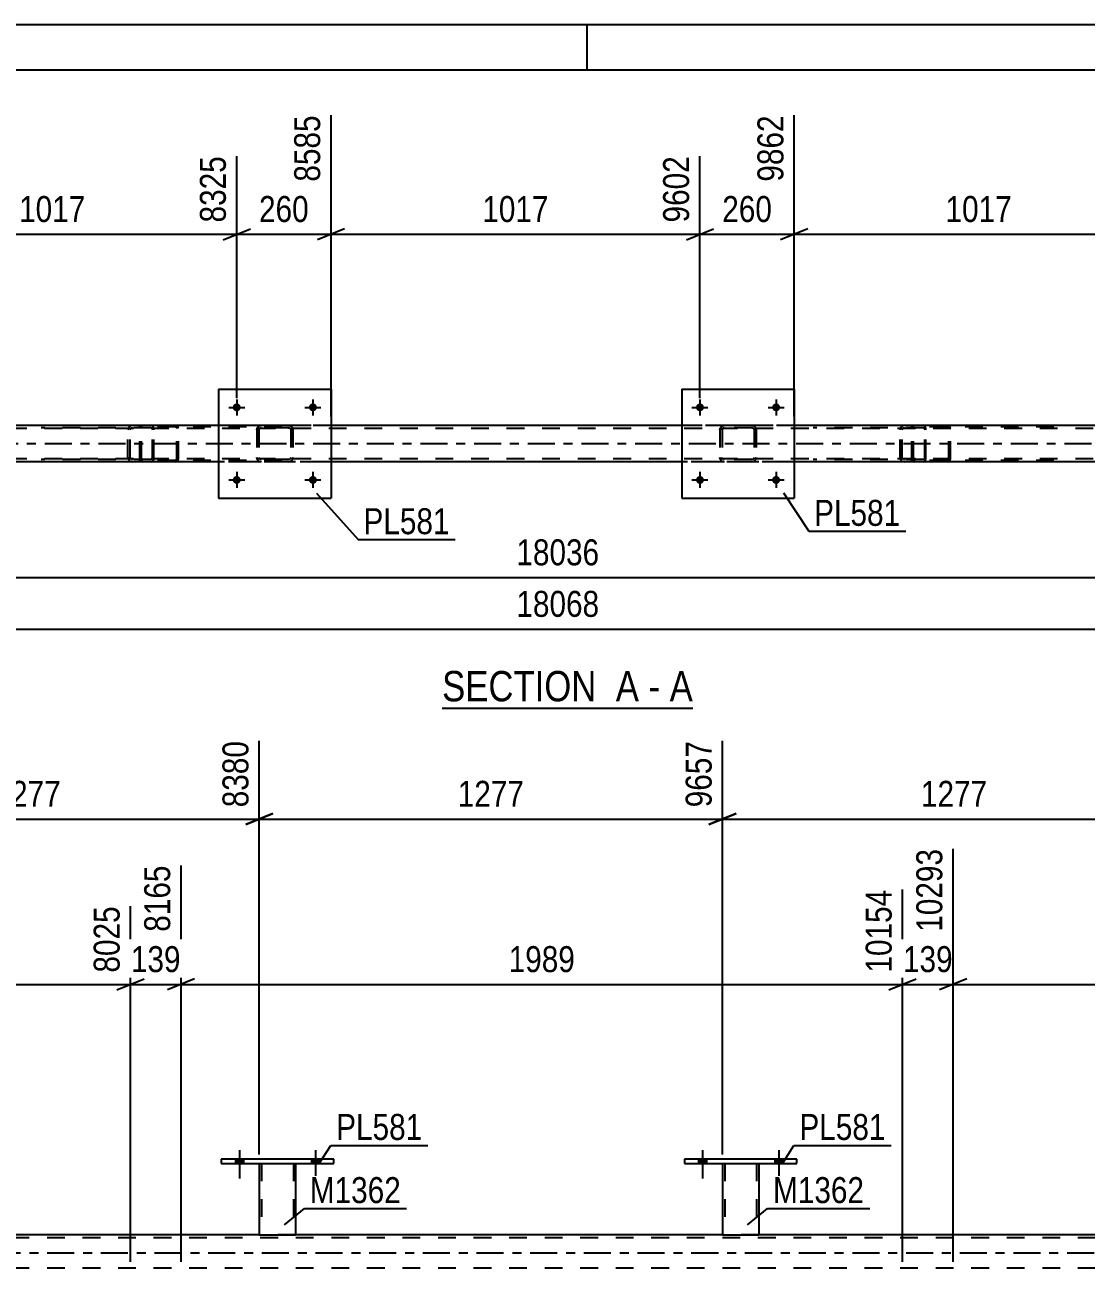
# Model space of a CAD drawing. Header units: millimetres. Extents: x 0 to 841, y 0 to 594.
# Drawn here: x 359 to 476, y 457 to 594 of the extents above; entities that cross this region are included whole.
import ezdxf

# ---------------------------------------------------------------- set-up
doc = ezdxf.new("R2010")
doc.units = ezdxf.units.MM
doc.linetypes.add('DXK_LINE_DOT2', pattern=[3.9198, 1.9599, -1.9599])
doc.linetypes.add('DXK_LINE_DOT3', pattern=[5.9187, 2.979, -0.9799, 0.9799, -0.9799])
doc.styles.add('Arial Narrow', font='ARIALN.TTF', dxfattribs={"height": 0.2})

# ---------------------------------------------------------------- blocks, each defined once
blk = doc.blocks.new('Unknown-814748373-1133')
at = {"color": 5, "linetype": 'Continuous'}
for p, q in [((841, 594), (0, 594)), ((421, 589), (421, 594)), ((836, 589), (5, 589))]:
    blk.add_line(p, q, dxfattribs=at)
blk = doc.blocks.new('Unknown-814748373-11 - 4824')
at = {"color": 6, "linetype": 'Continuous'}
blk.add_line((405, 518.69), (432.64, 518.69), dxfattribs=at)
at = {"color": 0, "linetype": 'Continuous'}
for points in [[(423.1, 519.44), (423.1, 522.94), (405, 522.94), (405, 519.44)], [(426.71, 519.44), (426.71, 522.94), (424.15, 522.94), (424.15, 519.44)], [(429.04, 519.44), (429.04, 522.94), (427.76, 522.94), (427.76, 519.44)], [(432.64, 519.44), (432.64, 522.94), (430.09, 522.94), (430.09, 519.44)]]:
    blk.add_wipeout(points, dxfattribs=at)
at = {"color": 7, "linetype": 'Continuous', "style": 'Arial Narrow'}
for s, p in [('SECTION ', (405, 519.44)), ('A', (424.15, 519.44)), ('A', (430.09, 519.44)), ('-', (427.76, 519.44))]:
    blk.add_text(s, height=3.34, dxfattribs=at).set_placement(p)
blk = doc.blocks.new('Part-814748373-4901 - 4824')
at = {"color": 7, "linetype": 'DXK_LINE_DOT2'}
for p, q in [((435.63, 549.36), (435.67, 549.54)), ((435.67, 549.54), (435.63, 549.36)), ((435.89, 549.45), (435.94, 549.53)), ((435.93, 549.8), (436.11, 549.84)), ((436.11, 549.84), (435.93, 549.8)), ((435.94, 549.53), (436.02, 549.58)), ((436.02, 549.58), (436.11, 549.6)), ((439.15, 549.84), (436.11, 549.84)), ((439.15, 549.6), (436.11, 549.6)), ((439.15, 549.84), (439.33, 549.8)), ((439.33, 549.8), (439.15, 549.84)), ((439.15, 549.6), (439.24, 549.58)), ((439.24, 549.58), (439.32, 549.53)), ((439.32, 549.53), (439.37, 549.45)), ((439.59, 549.54), (439.63, 549.36)), ((439.63, 549.36), (439.59, 549.54)), ((435.63, 549.36), (435.63, 546.32)), ((435.87, 549.36), (435.89, 549.45)), ((435.87, 549.36), (435.87, 546.32)), ((439.37, 549.45), (439.39, 549.36)), ((439.39, 549.36), (439.39, 546.32)), ((439.63, 549.36), (439.63, 546.32)), ((435.67, 546.13), (435.63, 546.32)), ((435.63, 546.32), (435.67, 546.13)), ((435.89, 546.22), (435.87, 546.32)), ((435.94, 546.15), (435.89, 546.22)), ((436.11, 545.84), (435.93, 545.87)), ((435.93, 545.87), (436.11, 545.84)), ((436.02, 546.09), (435.94, 546.15)), ((436.11, 546.08), (436.02, 546.09)), ((439.15, 546.08), (436.11, 546.08)), ((439.15, 545.84), (436.11, 545.84)), ((439.24, 546.09), (439.15, 546.08)), ((439.33, 545.87), (439.15, 545.84)), ((439.15, 545.84), (439.33, 545.87)), ((439.32, 546.15), (439.24, 546.09)), ((439.37, 546.22), (439.32, 546.15)), ((439.39, 546.32), (439.37, 546.22)), ((439.63, 546.32), (439.59, 546.13)), ((439.59, 546.13), (439.63, 546.32))]:
    blk.add_line(p, q, dxfattribs=at)
at = {"color": 7, "linetype": 'DXK_LINE_DOT3'}
blk.add_line((437.63, 547.84), (437.63, 547.84), dxfattribs=at)
at = {"color": 7, "linetype": 'DXK_LINE_DOT2'}
for centre, start, end in [((436.11, 549.36), 112.5, 157.5), ((436.11, 549.36), 112.5, 157.5), ((439.15, 549.36), 22.5, 67.5), ((439.15, 549.36), 22.5, 67.5), ((436.11, 546.32), 202.5, 247.5), ((436.11, 546.32), 202.5, 247.5), ((439.15, 546.32), 292.5, 337.5), ((439.15, 546.32), 292.5, 337.5)]:
    blk.add_arc(centre, 0.48, start, end, dxfattribs=at)
blk = doc.blocks.new('Part-814748373-4900 - 4824')
at = {"color": 2, "linetype": 'Continuous'}
for p, q in [((431.43, 553.84), (431.43, 541.84)), ((431.43, 553.84), (443.83, 553.84)), ((443.83, 553.84), (443.83, 541.84)), ((431.43, 541.84), (443.83, 541.84))]:
    blk.add_line(p, q, dxfattribs=at)
blk = doc.blocks.new('Part-814748373-4894 - 4824')
at = {"color": 2, "linetype": 'Continuous'}
for p, q in [((380.35, 553.84), (380.35, 541.84)), ((380.35, 553.84), (392.75, 553.84)), ((392.75, 553.84), (392.75, 541.84)), ((380.35, 541.84), (392.75, 541.84))]:
    blk.add_line(p, q, dxfattribs=at)
blk = doc.blocks.new('Bolt-814748373-4838 - 4824')
at = {"linetype": 'Continuous'}
for points in [[(382.79, 551.84, -1), (381.91, 551.84, -1)], [(391.19, 551.84, -1), (390.31, 551.84, -1)]]:
    blk.add_hatch(color=1, dxfattribs=at).paths.add_polyline_path(points)
at = {"color": 1, "linetype": 'Continuous'}
for p, q in [((382.35, 552.72), (382.35, 550.96)), ((390.75, 552.72), (390.75, 550.96)), ((381.47, 551.84), (383.23, 551.84)), ((389.87, 551.84), (391.63, 551.84))]:
    blk.add_line(p, q, dxfattribs=at)
blk = doc.blocks.new('Bolt-814748373-4839 - 4824')
at = {"linetype": 'Continuous'}
for points in [[(382.79, 543.84, -1), (381.91, 543.84, -1)], [(391.19, 543.84, -1), (390.31, 543.84, -1)]]:
    blk.add_hatch(color=1, dxfattribs=at).paths.add_polyline_path(points)
at = {"color": 1, "linetype": 'Continuous'}
for p, q in [((382.35, 544.72), (382.35, 542.96)), ((390.75, 544.72), (390.75, 542.96)), ((381.47, 543.84), (383.23, 543.84)), ((389.87, 543.84), (391.63, 543.84))]:
    blk.add_line(p, q, dxfattribs=at)
blk = doc.blocks.new('Bolt-814748373-4840 - 4824')
at = {"linetype": 'Continuous'}
for points in [[(433.87, 551.84, -1), (432.99, 551.84, -1)], [(442.27, 551.84, -1), (441.39, 551.84, -1)]]:
    blk.add_hatch(color=1, dxfattribs=at).paths.add_polyline_path(points)
at = {"color": 1, "linetype": 'Continuous'}
for p, q in [((433.43, 552.72), (433.43, 550.96)), ((441.83, 552.72), (441.83, 550.96)), ((432.55, 551.84), (434.31, 551.84)), ((440.95, 551.84), (442.71, 551.84))]:
    blk.add_line(p, q, dxfattribs=at)
blk = doc.blocks.new('Part-814748373-4962 - 4824')
at = {"color": 7, "linetype": 'DXK_LINE_DOT2'}
for p, q in [((458.08, 549.84), (445.92, 549.84)), ((458.08, 549.6), (445.92, 549.6)), ((455.52, 549.54), (455.5, 549.44)), ((455.76, 549.45), (455.81, 549.53)), ((455.99, 549.84), (455.8, 549.8)), ((455.81, 549.53), (455.89, 549.58)), ((455.89, 549.58), (455.99, 549.6)), ((456.8, 549.6), (456.8, 549.84)), ((458.18, 549.8), (458.08, 549.84)), ((458.08, 549.6), (458.13, 549.58)), ((458.13, 549.58), (458.18, 549.53)), ((458.27, 549.7), (458.18, 549.8)), ((458.18, 549.53), (458.2, 549.45)), ((458.33, 549.54), (458.27, 549.7)), ((458.35, 549.36), (458.33, 549.54)), ((455.5, 549.44), (455.49, 549.36)), ((455.49, 546.32), (455.49, 549.36)), ((455.74, 549.36), (455.76, 549.45)), ((455.74, 546.32), (455.74, 549.36)), ((458.2, 549.45), (458.22, 549.36)), ((458.22, 546.32), (458.22, 549.36)), ((458.35, 546.32), (458.35, 549.36)), ((458.08, 546.08), (445.92, 546.08)), ((458.08, 545.84), (445.92, 545.84)), ((455.49, 546.32), (455.5, 546.23)), ((455.5, 546.23), (455.52, 546.13)), ((455.76, 546.22), (455.74, 546.32)), ((455.81, 546.15), (455.76, 546.22)), ((455.8, 545.87), (455.99, 545.84)), ((455.89, 546.09), (455.81, 546.15)), ((455.99, 546.08), (455.89, 546.09)), ((456.8, 545.84), (456.8, 546.08)), ((458.13, 546.09), (458.08, 546.08)), ((458.08, 545.84), (458.18, 545.87)), ((458.18, 546.15), (458.13, 546.09)), ((458.2, 546.22), (458.18, 546.15)), ((458.18, 545.87), (458.27, 545.98)), ((458.22, 546.32), (458.2, 546.22)), ((458.27, 545.98), (458.28, 546.01)), ((458.28, 546.01), (458.33, 546.13)), ((458.33, 546.13), (458.35, 546.32))]:
    blk.add_line(p, q, dxfattribs=at)
for centre, start, end in [((455.97, 549.34), 111.1941, 156.1506), ((455.97, 546.33), 203.8494, 248.8059)]:
    blk.add_arc(centre, 0.492, start, end, dxfattribs=at)
blk = doc.blocks.new('Bolt-814748373-4841 - 4824')
at = {"linetype": 'Continuous'}
for points in [[(433.87, 543.84, -1), (432.99, 543.84, -1)], [(442.27, 543.84, -1), (441.39, 543.84, -1)]]:
    blk.add_hatch(color=1, dxfattribs=at).paths.add_polyline_path(points)
at = {"color": 1, "linetype": 'Continuous'}
for p, q in [((433.43, 544.72), (433.43, 542.96)), ((441.83, 544.72), (441.83, 542.96)), ((432.55, 543.84), (434.31, 543.84)), ((440.95, 543.84), (442.71, 543.84))]:
    blk.add_line(p, q, dxfattribs=at)
blk = doc.blocks.new('Part-814748373-4974 - 4824')
at = {"color": 7, "linetype": 'DXK_LINE_DOT2'}
for p, q in [((456.83, 549.64), (456.8, 549.52)), ((456.97, 549.52), (456.99, 549.58)), ((456.99, 549.58), (457.02, 549.63)), ((457.14, 549.84), (457.01, 549.81)), ((457.02, 549.63), (457.08, 549.66)), ((457.08, 549.66), (457.14, 549.68)), ((472.47, 549.84), (457.14, 549.84)), ((472.47, 549.68), (457.14, 549.68)), ((460.85, 549.81), (460.72, 549.84)), ((460.72, 549.68), (460.78, 549.66)), ((460.78, 549.66), (460.81, 549.65)), ((460.81, 549.65), (460.84, 549.63)), ((460.84, 549.63), (460.88, 549.58)), ((460.88, 549.58), (460.89, 549.52)), ((461.06, 549.52), (461.03, 549.64)), ((456.8, 546.16), (456.8, 549.52)), ((456.97, 546.16), (456.97, 549.52)), ((460.89, 546.16), (460.89, 549.52)), ((461.06, 546.16), (461.06, 549.52)), ((456.8, 546.16), (456.83, 546.03)), ((456.99, 546.09), (456.97, 546.16)), ((457.02, 546.04), (456.99, 546.09)), ((457.01, 545.86), (457.14, 545.84)), ((457.02, 546.04), (457.05, 546.02)), ((457.05, 546.02), (457.08, 546.01)), ((457.08, 546.01), (457.14, 546)), ((472.47, 546), (457.14, 546)), ((472.47, 545.84), (457.14, 545.84)), ((460.78, 546.01), (460.72, 546)), ((460.72, 545.84), (460.85, 545.86)), ((460.84, 546.04), (460.78, 546.01)), ((460.88, 546.09), (460.84, 546.04)), ((460.89, 546.16), (460.88, 546.09)), ((461.03, 546.03), (461.06, 546.16))]:
    blk.add_line(p, q, dxfattribs=at)
for centre, start, end in [((457.13, 549.5), 110.7583, 155.68), ((460.73, 549.5), 24.32, 69.2417), ((457.13, 546.17), 204.32, 249.2417), ((460.73, 546.17), 290.7583, 335.68)]:
    blk.add_arc(centre, 0.331, start, end, dxfattribs=at)
blk = doc.blocks.new('Part-814748373-4895 - 4824')
at = {"color": 7, "linetype": 'DXK_LINE_DOT2'}
for p, q in [((384.55, 549.36), (384.59, 549.54)), ((384.59, 549.54), (384.55, 549.36)), ((384.81, 549.45), (384.86, 549.53)), ((384.85, 549.8), (385.03, 549.84)), ((385.03, 549.84), (384.85, 549.8)), ((384.86, 549.53), (384.94, 549.58)), ((384.94, 549.58), (385.03, 549.6)), ((388.07, 549.84), (385.03, 549.84)), ((388.07, 549.6), (385.03, 549.6)), ((388.07, 549.84), (388.25, 549.8)), ((388.25, 549.8), (388.07, 549.84)), ((388.07, 549.6), (388.16, 549.58)), ((388.16, 549.58), (388.24, 549.53)), ((388.24, 549.53), (388.29, 549.45)), ((388.51, 549.54), (388.55, 549.36)), ((388.55, 549.36), (388.51, 549.54)), ((384.55, 549.36), (384.55, 546.32)), ((384.79, 549.36), (384.81, 549.45)), ((384.79, 549.36), (384.79, 546.32)), ((388.29, 549.45), (388.31, 549.36)), ((388.31, 549.36), (388.31, 546.32)), ((388.55, 549.36), (388.55, 546.32)), ((384.59, 546.13), (384.55, 546.32)), ((384.55, 546.32), (384.59, 546.13)), ((384.81, 546.22), (384.79, 546.32)), ((384.86, 546.15), (384.81, 546.22)), ((385.03, 545.84), (384.85, 545.87)), ((384.85, 545.87), (385.03, 545.84)), ((384.94, 546.09), (384.86, 546.15)), ((385.03, 546.08), (384.94, 546.09)), ((388.07, 546.08), (385.03, 546.08)), ((388.07, 545.84), (385.03, 545.84)), ((388.16, 546.09), (388.07, 546.08)), ((388.25, 545.87), (388.07, 545.84)), ((388.07, 545.84), (388.25, 545.87)), ((388.24, 546.15), (388.16, 546.09)), ((388.29, 546.22), (388.24, 546.15)), ((388.31, 546.32), (388.29, 546.22)), ((388.55, 546.32), (388.51, 546.13)), ((388.51, 546.13), (388.55, 546.32))]:
    blk.add_line(p, q, dxfattribs=at)
at = {"color": 7, "linetype": 'DXK_LINE_DOT3'}
blk.add_line((386.55, 547.84), (386.55, 547.84), dxfattribs=at)
at = {"color": 7, "linetype": 'DXK_LINE_DOT2'}
for centre, start, end in [((385.03, 549.36), 112.5, 157.5), ((385.03, 549.36), 112.5, 157.5), ((388.07, 549.36), 22.5, 67.5), ((388.07, 549.36), 22.5, 67.5), ((385.03, 546.32), 202.5, 247.5), ((385.03, 546.32), 202.5, 247.5), ((388.07, 546.32), 292.5, 337.5), ((388.07, 546.32), 292.5, 337.5)]:
    blk.add_arc(centre, 0.48, start, end, dxfattribs=at)
blk = doc.blocks.new('Part-814748373-4939 - 4824')
at = {"color": 7, "linetype": 'DXK_LINE_DOT2'}
for p, q in [((371.7, 549.64), (371.67, 549.52)), ((371.84, 549.52), (371.85, 549.58)), ((371.85, 549.58), (371.89, 549.63)), ((372.01, 549.84), (371.88, 549.81)), ((371.89, 549.63), (371.94, 549.66)), ((371.94, 549.66), (372.01, 549.68)), ((387.34, 549.84), (372.01, 549.84)), ((387.34, 549.68), (372.01, 549.68)), ((375.72, 549.81), (375.59, 549.84)), ((375.59, 549.68), (375.65, 549.66)), ((375.65, 549.66), (375.68, 549.65)), ((375.68, 549.65), (375.71, 549.63)), ((375.71, 549.63), (375.74, 549.58)), ((375.74, 549.58), (375.76, 549.52)), ((375.93, 549.52), (375.9, 549.64)), ((371.67, 546.16), (371.67, 549.52)), ((371.84, 546.16), (371.84, 549.52)), ((375.76, 546.16), (375.76, 549.52)), ((375.93, 546.16), (375.93, 549.52)), ((371.67, 546.16), (371.7, 546.03)), ((371.85, 546.09), (371.84, 546.16)), ((371.89, 546.04), (371.85, 546.09)), ((371.88, 545.86), (372.01, 545.84)), ((371.89, 546.04), (371.92, 546.02)), ((371.92, 546.02), (371.94, 546.01)), ((371.94, 546.01), (372.01, 546)), ((387.34, 546), (372.01, 546)), ((387.34, 545.84), (372.01, 545.84)), ((375.65, 546.01), (375.59, 546)), ((375.59, 545.84), (375.72, 545.86)), ((375.71, 546.04), (375.65, 546.01)), ((375.74, 546.09), (375.71, 546.04)), ((375.76, 546.16), (375.74, 546.09)), ((375.9, 546.03), (375.93, 546.16))]:
    blk.add_line(p, q, dxfattribs=at)
for centre, start, end in [((372, 549.5), 110.7583, 155.68), ((375.6, 549.5), 24.32, 69.2417), ((372, 546.17), 204.32, 249.2417), ((375.6, 546.17), 290.7583, 335.68)]:
    blk.add_arc(centre, 0.331, start, end, dxfattribs=at)
blk = doc.blocks.new('Part-814748373-4940 - 4824')
at = {"color": 7, "linetype": 'DXK_LINE_DOT2'}
for p, q in [((372.95, 549.84), (360.79, 549.84)), ((372.95, 549.6), (360.79, 549.6)), ((370.39, 549.54), (370.37, 549.44)), ((370.62, 549.45), (370.68, 549.53)), ((370.85, 549.84), (370.66, 549.8)), ((370.68, 549.53), (370.76, 549.58)), ((370.76, 549.58), (370.85, 549.6)), ((371.67, 549.6), (371.67, 549.84)), ((373.05, 549.8), (372.95, 549.84)), ((372.95, 549.6), (373, 549.58)), ((373, 549.58), (373.04, 549.53)), ((373.04, 549.53), (373.07, 549.45)), ((373.14, 549.7), (373.05, 549.8)), ((373.2, 549.54), (373.14, 549.7)), ((373.22, 549.36), (373.2, 549.54)), ((370.37, 549.44), (370.35, 549.36)), ((370.35, 546.32), (370.35, 549.36)), ((370.6, 549.36), (370.62, 549.45)), ((370.6, 546.32), (370.6, 549.36)), ((373.07, 549.45), (373.08, 549.36)), ((373.08, 546.32), (373.08, 549.36)), ((373.22, 546.32), (373.22, 549.36)), ((372.95, 546.08), (360.79, 546.08)), ((372.95, 545.84), (360.79, 545.84)), ((370.35, 546.32), (370.37, 546.23)), ((370.37, 546.23), (370.39, 546.13)), ((370.62, 546.22), (370.6, 546.32)), ((370.68, 546.15), (370.62, 546.22)), ((370.66, 545.87), (370.85, 545.84)), ((370.76, 546.09), (370.68, 546.15)), ((370.85, 546.08), (370.76, 546.09)), ((371.67, 545.84), (371.67, 546.08)), ((373, 546.09), (372.95, 546.08)), ((372.95, 545.84), (373.05, 545.87)), ((373.04, 546.15), (373, 546.09)), ((373.07, 546.22), (373.04, 546.15)), ((373.05, 545.87), (373.14, 545.98)), ((373.08, 546.32), (373.07, 546.22)), ((373.14, 545.98), (373.15, 546.01)), ((373.15, 546.01), (373.2, 546.13)), ((373.2, 546.13), (373.22, 546.32))]:
    blk.add_line(p, q, dxfattribs=at)
for centre, start, end in [((370.84, 549.34), 111.1941, 156.1506), ((370.84, 546.33), 203.8494, 248.8059)]:
    blk.add_arc(centre, 0.492, start, end, dxfattribs=at)
blk = doc.blocks.new('Part-814748373-5024 - 4824')
at = {"color": 7, "linetype": 'DXK_LINE_DOT2'}
for p, q in [((770.77, 549.84), (124.95, 549.84)), ((392.75, 549.84), (380.35, 549.84)), ((443.83, 549.84), (431.43, 549.84)), ((770.77, 549.52), (106.67, 549.52)), ((770.77, 546.16), (106.67, 546.16)), ((767.61, 545.84), (106.67, 545.84)), ((392.75, 545.84), (380.35, 545.84)), ((443.83, 545.84), (431.43, 545.84))]:
    blk.add_line(p, q, dxfattribs=at)
at = {"color": 2, "linetype": 'Continuous'}
for p, q in [((380.35, 549.84), (341.67, 549.84)), ((431.43, 549.84), (392.75, 549.84)), ((482.51, 549.84), (443.83, 549.84)), ((380.35, 545.84), (341.67, 545.84)), ((431.43, 545.84), (392.75, 545.84)), ((482.51, 545.84), (443.83, 545.84))]:
    blk.add_line(p, q, dxfattribs=at)
at = {"color": 7, "linetype": 'DXK_LINE_DOT3'}
blk.add_line((106.67, 547.84), (770.77, 547.84), dxfattribs=at)
blk = doc.blocks.new('Bolt-814748373-3015 - 3007')
at = {"linetype": 'Continuous'}
for points in [[(382.2, 468.48), (383.08, 468.48), (383.08, 468.96), (382.2, 468.96)], [(390.6, 468.48), (391.48, 468.48), (391.48, 468.96), (390.6, 468.96)]]:
    blk.add_hatch(color=1, dxfattribs=at).paths.add_polyline_path(points)
at = {"color": 1, "linetype": 'Continuous'}
for p, q in [((382.2, 468.96), (382.2, 468.48)), ((382.64, 469.96), (382.64, 466.84)), ((383.08, 468.96), (383.08, 468.48)), ((390.6, 468.96), (390.6, 468.48)), ((391.04, 469.96), (391.04, 466.84)), ((391.48, 468.96), (391.48, 468.48))]:
    blk.add_line(p, q, dxfattribs=at)
blk = doc.blocks.new('Part-814748373-3137 - 3007')
at = {"color": 7, "linetype": 'DXK_LINE_DOT2'}
for p, q in [((384.84, 468.49), (388.84, 468.49)), ((384.84, 468.48), (384.84, 468.49)), ((384.84, 468.49), (384.84, 468.48)), ((385.08, 468.49), (385.08, 460.64)), ((388.6, 468.49), (388.6, 460.64)), ((388.84, 468.49), (388.84, 468.48)), ((388.84, 468.48), (388.84, 468.49)), ((388.54, 460.64), (388.58, 460.64)), ((388.54, 460.64), (388.58, 460.64)), ((388.58, 460.64), (388.6, 460.64)), ((388.58, 460.64), (388.6, 460.64))]:
    blk.add_line(p, q, dxfattribs=at)
at = {"color": 2, "linetype": 'Continuous'}
for p, q in [((384.84, 468.48), (384.84, 460.64)), ((388.84, 468.48), (388.84, 460.64)), ((384.84, 460.64), (388.84, 460.64))]:
    blk.add_line(p, q, dxfattribs=at)
blk = doc.blocks.new('Part-814748373-3132 - 3007')
at = {"color": 2, "linetype": 'Continuous'}
for p, q in [((431.72, 468.96), (431.72, 468.48)), ((444.12, 468.96), (431.72, 468.96)), ((444.12, 468.48), (444.12, 468.96)), ((431.72, 468.48), (444.12, 468.48))]:
    blk.add_line(p, q, dxfattribs=at)
blk = doc.blocks.new('Part-814748373-3105 - 3007')
at = {"color": 7, "linetype": 'DXK_LINE_DOT2'}
for p, q in [((435.92, 468.49), (439.92, 468.49)), ((435.92, 468.48), (435.92, 468.49)), ((435.92, 468.49), (435.92, 468.48)), ((436.16, 468.49), (436.16, 460.64)), ((439.68, 468.49), (439.68, 460.64)), ((439.92, 468.49), (439.92, 468.48)), ((439.92, 468.48), (439.92, 468.49)), ((439.62, 460.64), (439.66, 460.64)), ((439.62, 460.64), (439.66, 460.64)), ((439.66, 460.64), (439.68, 460.64)), ((439.66, 460.64), (439.68, 460.64))]:
    blk.add_line(p, q, dxfattribs=at)
at = {"color": 2, "linetype": 'Continuous'}
for p, q in [((435.92, 468.48), (435.92, 460.64)), ((439.92, 468.48), (439.92, 460.64)), ((435.92, 460.64), (439.92, 460.64))]:
    blk.add_line(p, q, dxfattribs=at)
blk = doc.blocks.new('Part-814748373-3142 - 3007')
at = {"color": 2, "linetype": 'Continuous'}
for p, q in [((380.64, 468.96), (380.64, 468.48)), ((393.04, 468.96), (380.64, 468.96)), ((393.04, 468.48), (393.04, 468.96)), ((380.64, 468.48), (393.04, 468.48))]:
    blk.add_line(p, q, dxfattribs=at)
blk = doc.blocks.new('Bolt-814748373-3221 - 3007')
at = {"linetype": 'Continuous'}
for points in [[(433.28, 468.48), (434.16, 468.48), (434.16, 468.96), (433.28, 468.96)], [(441.68, 468.48), (442.56, 468.48), (442.56, 468.96), (441.68, 468.96)]]:
    blk.add_hatch(color=1, dxfattribs=at).paths.add_polyline_path(points)
at = {"color": 1, "linetype": 'Continuous'}
for p, q in [((433.28, 468.96), (433.28, 468.48)), ((433.72, 469.96), (433.72, 466.84)), ((434.16, 468.96), (434.16, 468.48)), ((441.68, 468.96), (441.68, 468.48)), ((442.12, 469.96), (442.12, 466.84)), ((442.56, 468.96), (442.56, 468.48))]:
    blk.add_line(p, q, dxfattribs=at)
blk = doc.blocks.new('Bolt-814748373-3222 - 3007')
at = {"linetype": 'Continuous'}
for points in [[(433.28, 468.48), (434.16, 468.48), (434.16, 468.96), (433.28, 468.96)], [(441.68, 468.48), (442.56, 468.48), (442.56, 468.96), (441.68, 468.96)]]:
    blk.add_hatch(color=1, dxfattribs=at).paths.add_polyline_path(points)
at = {"color": 1, "linetype": 'Continuous'}
for p, q in [((433.28, 468.96), (433.28, 468.48)), ((433.72, 469.96), (433.72, 466.84)), ((434.16, 468.96), (434.16, 468.48)), ((441.68, 468.96), (441.68, 468.48)), ((442.12, 469.96), (442.12, 466.84)), ((442.56, 468.96), (442.56, 468.48))]:
    blk.add_line(p, q, dxfattribs=at)
blk = doc.blocks.new('Bolt-814748373-3223 - 3007')
at = {"linetype": 'Continuous'}
for points in [[(382.2, 468.48), (383.08, 468.48), (383.08, 468.96), (382.2, 468.96)], [(390.6, 468.48), (391.48, 468.48), (391.48, 468.96), (390.6, 468.96)]]:
    blk.add_hatch(color=1, dxfattribs=at).paths.add_polyline_path(points)
at = {"color": 1, "linetype": 'Continuous'}
for p, q in [((382.2, 468.96), (382.2, 468.48)), ((382.64, 469.96), (382.64, 466.84)), ((383.08, 468.96), (383.08, 468.48)), ((390.6, 468.96), (390.6, 468.48)), ((391.04, 469.96), (391.04, 466.84)), ((391.48, 468.96), (391.48, 468.48))]:
    blk.add_line(p, q, dxfattribs=at)
blk = doc.blocks.new('Part-814748373-3316 - 3007')
at = {"color": 2, "linetype": 'Continuous'}
for p, q in [((384.84, 460.64), (337.76, 460.64)), ((435.92, 460.64), (388.84, 460.64)), ((487, 460.64), (439.92, 460.64))]:
    blk.add_line(p, q, dxfattribs=at)
at = {"color": 7, "linetype": 'DXK_LINE_DOT2'}
for p, q in [((388.84, 460.64), (384.84, 460.64)), ((439.92, 460.64), (435.92, 460.64)), ((771.05, 460.32), (106.95, 460.32)), ((771.05, 456.96), (106.95, 456.96))]:
    blk.add_line(p, q, dxfattribs=at)
at = {"color": 7, "linetype": 'DXK_LINE_DOT3'}
blk.add_line((106.95, 458.64), (771.05, 458.64), dxfattribs=at)
blk = doc.blocks.new('StraightDimension-814748373-5067 - 4824')
at = {"color": 7, "linetype": 'Continuous'}
blk.add_line((64.11, 527.4), (771.41, 527.4), dxfattribs=at)
at = {"color": 0}
blk.add_wipeout([(422.93, 528.15), (422.93, 532.35), (412.59, 532.35), (412.59, 528.15)], dxfattribs=at)
at = {"color": 3, "style": 'Arial Narrow'}
blk.add_text('18068', height=2.863, dxfattribs=at).set_placement((413.19, 528.75))
blk = doc.blocks.new('StraightDimension-814748373-5341 - 4824')
at = {"color": 7, "linetype": 'Continuous'}
for p, q in [((443.83, 550.84), (443.83, 584.04)), ((484.51, 552.84), (484.51, 581.37)), ((445.33, 571.52), (442.33, 570.32)), ((483.01, 570.32), (486.01, 571.52)), ((443.83, 570.92), (484.51, 570.92))]:
    blk.add_line(p, q, dxfattribs=at)
at = {"color": 0}
blk.add_wipeout([(468.43, 571.67), (468.43, 575.87), (459.91, 575.87), (459.91, 571.67)], dxfattribs=at)
at = {"color": 3, "style": 'Arial Narrow'}
blk.add_text('1017', height=2.863, dxfattribs=at).set_placement((460.51, 572.27))
at = {"color": 0, "linetype": 'Continuous'}
blk.add_wipeout([(483.91, 581.97), (479.71, 581.97), (479.71, 571.62), (483.91, 571.62)], dxfattribs=at)
at = {"color": 3, "linetype": 'Continuous', "style": 'Arial Narrow'}
blk.add_text('10879', height=2.863, rotation=90.0002, dxfattribs=at).set_placement((483.31, 572.22))
blk = doc.blocks.new('StraightDimension-814748373-5359 - 4824')
at = {"color": 7, "linetype": 'Continuous'}
for p, q in [((443.83, 550.84), (443.83, 584.04)), ((433.43, 552.84), (433.43, 579.54)), ((431.93, 570.32), (434.93, 571.52)), ((445.33, 571.52), (442.33, 570.32)), ((433.43, 570.92), (443.83, 570.92))]:
    blk.add_line(p, q, dxfattribs=at)
at = {"color": 0}
blk.add_wipeout([(441.97, 571.67), (441.97, 575.87), (435.29, 575.87), (435.29, 571.67)], dxfattribs=at)
at = {"color": 3, "style": 'Arial Narrow'}
blk.add_text('260', height=2.863, dxfattribs=at).set_placement((435.89, 572.27))
at = {"color": 0, "linetype": 'Continuous'}
blk.add_wipeout([(443.23, 584.64), (439.03, 584.64), (439.03, 576.12), (443.23, 576.12)], dxfattribs=at)
at = {"color": 3, "linetype": 'Continuous', "style": 'Arial Narrow'}
blk.add_text('9862', height=2.863, rotation=90.0002, dxfattribs=at).set_placement((442.63, 576.72))
blk = doc.blocks.new('StraightDimension-814748373-5377 - 4824')
at = {"color": 7, "linetype": 'Continuous'}
for p, q in [((392.75, 550.84), (392.75, 584.04)), ((433.43, 552.84), (433.43, 579.54)), ((394.25, 571.52), (391.25, 570.32)), ((431.93, 570.32), (434.93, 571.52)), ((392.75, 570.92), (433.43, 570.92))]:
    blk.add_line(p, q, dxfattribs=at)
at = {"color": 0}
blk.add_wipeout([(417.35, 571.67), (417.35, 575.87), (408.83, 575.87), (408.83, 571.67)], dxfattribs=at)
at = {"color": 3, "style": 'Arial Narrow'}
blk.add_text('1017', height=2.863, dxfattribs=at).set_placement((409.43, 572.27))
at = {"color": 0, "linetype": 'Continuous'}
blk.add_wipeout([(432.83, 580.14), (428.63, 580.14), (428.63, 571.62), (432.83, 571.62)], dxfattribs=at)
at = {"color": 3, "linetype": 'Continuous', "style": 'Arial Narrow'}
blk.add_text('9602', height=2.863, rotation=90.0002, dxfattribs=at).set_placement((432.23, 572.22))
blk = doc.blocks.new('StraightDimension-814748373-5395 - 4824')
at = {"color": 7, "linetype": 'Continuous'}
for p, q in [((392.75, 550.84), (392.75, 584.04)), ((382.35, 552.84), (382.35, 579.54)), ((380.85, 570.32), (383.85, 571.52)), ((394.25, 571.52), (391.25, 570.32)), ((382.35, 570.92), (392.75, 570.92))]:
    blk.add_line(p, q, dxfattribs=at)
at = {"color": 0}
blk.add_wipeout([(390.89, 571.67), (390.89, 575.87), (384.21, 575.87), (384.21, 571.67)], dxfattribs=at)
at = {"color": 3, "style": 'Arial Narrow'}
blk.add_text('260', height=2.863, dxfattribs=at).set_placement((384.81, 572.27))
at = {"color": 0, "linetype": 'Continuous'}
blk.add_wipeout([(392.15, 584.64), (387.95, 584.64), (387.95, 576.12), (392.15, 576.12)], dxfattribs=at)
at = {"color": 3, "linetype": 'Continuous', "style": 'Arial Narrow'}
blk.add_text('8585', height=2.863, rotation=90.0002, dxfattribs=at).set_placement((391.55, 576.72))
blk = doc.blocks.new('StraightDimension-814748373-5413 - 4824')
at = {"color": 7, "linetype": 'Continuous'}
for p, q in [((341.67, 550.84), (341.67, 584.04)), ((382.35, 552.84), (382.35, 579.54)), ((343.17, 571.52), (340.17, 570.32)), ((380.85, 570.32), (383.85, 571.52)), ((341.67, 570.92), (382.35, 570.92))]:
    blk.add_line(p, q, dxfattribs=at)
at = {"color": 0}
blk.add_wipeout([(366.27, 571.67), (366.27, 575.87), (357.75, 575.87), (357.75, 571.67)], dxfattribs=at)
at = {"color": 3, "style": 'Arial Narrow'}
blk.add_text('1017', height=2.863, dxfattribs=at).set_placement((358.35, 572.27))
at = {"color": 0, "linetype": 'Continuous'}
blk.add_wipeout([(381.75, 580.14), (377.55, 580.14), (377.55, 571.62), (381.75, 571.62)], dxfattribs=at)
at = {"color": 3, "linetype": 'Continuous', "style": 'Arial Narrow'}
blk.add_text('8325', height=2.863, rotation=90.0002, dxfattribs=at).set_placement((381.15, 572.22))
blk = doc.blocks.new('StraightDimension-814748373-8687 - 4824')
at = {"color": 7, "linetype": 'Continuous'}
blk.add_line((64.75, 533.08), (770.77, 533.08), dxfattribs=at)
at = {"color": 0}
blk.add_wipeout([(422.93, 533.83), (422.93, 538.03), (412.59, 538.03), (412.59, 533.83)], dxfattribs=at)
at = {"color": 3, "style": 'Arial Narrow'}
blk.add_text('18036', height=2.863, dxfattribs=at).set_placement((413.19, 534.43))
blk = doc.blocks.new('StraightDimension-814748373-4410 - 3007')
at = {"color": 7, "linetype": 'Continuous'}
for p, q in [((384.84, 469.49), (384.84, 515.07)), ((435.92, 469.49), (435.92, 515.07)), ((386.34, 507.06), (383.34, 505.86)), ((434.42, 505.86), (437.42, 507.06)), ((384.84, 506.46), (435.92, 506.46))]:
    blk.add_line(p, q, dxfattribs=at)
at = {"color": 0}
blk.add_wipeout([(414.63, 507.21), (414.63, 511.41), (406.12, 511.41), (406.12, 507.21)], dxfattribs=at)
at = {"color": 3, "style": 'Arial Narrow'}
blk.add_text('1277', height=2.863, dxfattribs=at).set_placement((406.72, 507.81))
at = {"color": 0, "linetype": 'Continuous'}
blk.add_wipeout([(435.32, 515.67), (431.12, 515.67), (431.12, 507.15), (435.32, 507.15)], dxfattribs=at)
at = {"color": 3, "linetype": 'Continuous', "style": 'Arial Narrow'}
blk.add_text('9657', height=2.863, rotation=90.0002, dxfattribs=at).set_placement((434.72, 507.76))
blk = doc.blocks.new('StraightDimension-814748373-4081 - 3007')
at = {"color": 7, "linetype": 'Continuous'}
for p, q in [((291.08, 457.64), (291.08, 501.35)), ((370.64, 457.64), (370.64, 496.85)), ((292.58, 488.84), (289.58, 487.64)), ((291.08, 488.24), (370.64, 488.24)), ((369.14, 487.64), (372.14, 488.84))]:
    blk.add_line(p, q, dxfattribs=at)
at = {"color": 0}
blk.add_wipeout([(335.12, 488.99), (335.12, 493.19), (326.6, 493.19), (326.6, 488.99)], dxfattribs=at)
at = {"color": 3, "style": 'Arial Narrow'}
blk.add_text('1989', height=2.863, dxfattribs=at).set_placement((327.2, 489.59))
at = {"color": 0, "linetype": 'Continuous'}
blk.add_wipeout([(370.04, 497.45), (365.84, 497.45), (365.84, 488.94), (370.04, 488.94)], dxfattribs=at)
at = {"color": 3, "linetype": 'Continuous', "style": 'Arial Narrow'}
blk.add_text('8025', height=2.863, rotation=90.0002, dxfattribs=at).set_placement((369.44, 489.54))
blk = doc.blocks.new('StraightDimension-814748373-4400 - 3007')
at = {"color": 7, "linetype": 'Continuous'}
for p, q in [((333.76, 469.49), (333.76, 515.07)), ((384.84, 469.49), (384.84, 515.07)), ((335.26, 507.06), (332.26, 505.86)), ((383.34, 505.86), (386.34, 507.06)), ((333.76, 506.46), (384.84, 506.46))]:
    blk.add_line(p, q, dxfattribs=at)
at = {"color": 0}
blk.add_wipeout([(363.55, 507.21), (363.55, 511.41), (355.04, 511.41), (355.04, 507.21)], dxfattribs=at)
at = {"color": 3, "style": 'Arial Narrow'}
blk.add_text('1277', height=2.863, dxfattribs=at).set_placement((355.64, 507.81))
at = {"color": 0, "linetype": 'Continuous'}
blk.add_wipeout([(384.24, 515.67), (380.04, 515.67), (380.04, 507.15), (384.24, 507.15)], dxfattribs=at)
at = {"color": 3, "linetype": 'Continuous', "style": 'Arial Narrow'}
blk.add_text('8380', height=2.863, rotation=90.0002, dxfattribs=at).set_placement((383.64, 507.76))
blk = doc.blocks.new('StraightDimension-814748373-4124 - 3007')
at = {"color": 7, "linetype": 'Continuous'}
for p, q in [((376.21, 457.64), (376.21, 501.35)), ((455.77, 457.64), (455.77, 498.68)), ((377.71, 488.84), (374.71, 487.64)), ((376.21, 488.24), (455.77, 488.24)), ((454.27, 487.64), (457.27, 488.84))]:
    blk.add_line(p, q, dxfattribs=at)
at = {"color": 0}
blk.add_wipeout([(420.25, 488.99), (420.25, 493.19), (411.74, 493.19), (411.74, 488.99)], dxfattribs=at)
at = {"color": 3, "style": 'Arial Narrow'}
blk.add_text('1989', height=2.863, dxfattribs=at).set_placement((412.34, 489.59))
at = {"color": 0, "linetype": 'Continuous'}
blk.add_wipeout([(455.17, 499.28), (450.97, 499.28), (450.97, 488.94), (455.17, 488.94)], dxfattribs=at)
at = {"color": 3, "linetype": 'Continuous', "style": 'Arial Narrow'}
blk.add_text('10154', height=2.863, rotation=90.0002, dxfattribs=at).set_placement((454.57, 489.54))
blk = doc.blocks.new('StraightDimension-814748373-4420 - 3007')
at = {"color": 7, "linetype": 'Continuous'}
for p, q in [((487, 469.49), (487, 516.9)), ((435.92, 469.49), (435.92, 515.07)), ((437.42, 507.06), (434.42, 505.86)), ((485.5, 505.86), (488.5, 507.06)), ((435.92, 506.46), (487, 506.46))]:
    blk.add_line(p, q, dxfattribs=at)
at = {"color": 0}
blk.add_wipeout([(465.71, 507.21), (465.71, 511.41), (457.2, 511.41), (457.2, 507.21)], dxfattribs=at)
at = {"color": 3, "style": 'Arial Narrow'}
blk.add_text('1277', height=2.863, dxfattribs=at).set_placement((457.8, 507.81))
at = {"color": 0, "linetype": 'Continuous'}
blk.add_wipeout([(486.4, 517.5), (482.2, 517.5), (482.2, 507.15), (486.4, 507.15)], dxfattribs=at)
at = {"color": 3, "linetype": 'Continuous', "style": 'Arial Narrow'}
blk.add_text('10934', height=2.863, rotation=90.0002, dxfattribs=at).set_placement((485.8, 507.76))
blk = doc.blocks.new('StraightDimension-814748373-4100 - 3007')
at = {"color": 7, "linetype": 'Continuous'}
for p, q in [((376.21, 457.64), (376.21, 501.35)), ((370.64, 457.64), (370.64, 496.85)), ((369.14, 487.64), (372.14, 488.84)), ((370.64, 488.24), (376.21, 488.24)), ((377.71, 488.84), (374.71, 487.64))]:
    blk.add_line(p, q, dxfattribs=at)
at = {"color": 0}
blk.add_wipeout([(376.77, 488.99), (376.77, 493.19), (370.08, 493.19), (370.08, 488.99)], dxfattribs=at)
at = {"color": 3, "style": 'Arial Narrow'}
blk.add_text('139', height=2.863, dxfattribs=at).set_placement((370.68, 489.59))
at = {"color": 0, "linetype": 'Continuous'}
blk.add_wipeout([(375.61, 501.95), (371.41, 501.95), (371.41, 493.44), (375.61, 493.44)], dxfattribs=at)
at = {"color": 3, "linetype": 'Continuous', "style": 'Arial Narrow'}
blk.add_text('8165', height=2.863, rotation=90.0002, dxfattribs=at).set_placement((375.01, 494.04))
blk = doc.blocks.new('StraightDimension-814748373-4148 - 3007')
at = {"color": 7, "linetype": 'Continuous'}
for p, q in [((461.35, 457.64), (461.35, 503.18)), ((455.77, 457.64), (455.77, 498.68)), ((454.27, 487.64), (457.27, 488.84)), ((455.77, 488.24), (461.35, 488.24)), ((462.85, 488.84), (459.85, 487.64))]:
    blk.add_line(p, q, dxfattribs=at)
at = {"color": 0}
blk.add_wipeout([(461.9, 488.99), (461.9, 493.19), (455.22, 493.19), (455.22, 488.99)], dxfattribs=at)
at = {"color": 3, "style": 'Arial Narrow'}
blk.add_text('139', height=2.863, dxfattribs=at).set_placement((455.82, 489.59))
at = {"color": 0, "linetype": 'Continuous'}
blk.add_wipeout([(460.75, 503.78), (456.55, 503.78), (456.55, 493.44), (460.75, 493.44)], dxfattribs=at)
at = {"color": 3, "linetype": 'Continuous', "style": 'Arial Narrow'}
blk.add_text('10293', height=2.863, rotation=90.0002, dxfattribs=at).set_placement((460.15, 494.04))
blk = doc.blocks.new('StraightDimension-814748373-4167 - 3007')
at = {"color": 7, "linetype": 'Continuous'}
for p, q in [((461.35, 457.64), (461.35, 503.18)), ((540.91, 457.64), (540.91, 498.68)), ((462.85, 488.84), (459.85, 487.64)), ((461.35, 488.24), (540.91, 488.24)), ((539.41, 487.64), (542.41, 488.84))]:
    blk.add_line(p, q, dxfattribs=at)
at = {"color": 0}
blk.add_wipeout([(505.38, 488.99), (505.38, 493.19), (496.87, 493.19), (496.87, 488.99)], dxfattribs=at)
at = {"color": 3, "style": 'Arial Narrow'}
blk.add_text('1989', height=2.863, dxfattribs=at).set_placement((497.47, 489.59))
at = {"color": 0, "linetype": 'Continuous'}
blk.add_wipeout([(540.31, 499.28), (536.11, 499.28), (536.11, 488.94), (540.31, 488.94)], dxfattribs=at)
at = {"color": 3, "linetype": 'Continuous', "style": 'Arial Narrow'}
blk.add_text('12282', height=2.863, rotation=90.0002, dxfattribs=at).set_placement((539.71, 489.54))
blk = doc.blocks.new('Mark-814748373-4890 - 4824')
at = {"color": 0}
blk.add_wipeout([(405.84, 537.86), (405.84, 540.86), (396.33, 540.86), (396.33, 537.86)], dxfattribs=at)
blk.add_wipeout([(405.84, 537.86), (405.84, 540.86), (396.33, 540.86), (396.33, 537.86)], dxfattribs=at)
at = {"color": 30, "linetype": 'Continuous'}
for p, q in [((391.13, 542.39), (395.73, 537.26)), ((395.73, 537.26), (406.44, 537.26))]:
    blk.add_line(p, q, dxfattribs=at)
at = {"color": 3, "style": 'Arial Narrow'}
blk.add_text('PL581', height=2.863, dxfattribs=at).set_placement((396.33, 537.86))
blk = doc.blocks.new('Mark-814748373-4896 - 4824')
at = {"color": 0}
blk.add_wipeout([(455.52, 538.78), (455.52, 541.78), (446.02, 541.78), (446.02, 538.78)], dxfattribs=at)
blk.add_wipeout([(455.52, 538.78), (455.52, 541.78), (446.02, 541.78), (446.02, 538.78)], dxfattribs=at)
at = {"color": 30, "linetype": 'Continuous'}
for p, q in [((442.65, 542.43), (445.42, 538.18)), ((445.42, 538.18), (456.12, 538.18))]:
    blk.add_line(p, q, dxfattribs=at)
at = {"color": 3, "style": 'Arial Narrow'}
blk.add_text('PL581', height=2.863, dxfattribs=at).set_placement((446.02, 538.78))
blk = doc.blocks.new('Mark-814748373-3133 - 3007')
at = {"color": 0}
blk.add_wipeout([(400.46, 464.13), (400.46, 467.13), (390.41, 467.13), (390.41, 464.13)], dxfattribs=at)
blk.add_wipeout([(400.46, 464.13), (400.46, 467.13), (390.41, 467.13), (390.41, 464.13)], dxfattribs=at)
at = {"color": 30, "linetype": 'Continuous'}
for p, q in [((387.61, 461.75), (389.81, 463.53)), ((389.81, 463.53), (401.06, 463.53))]:
    blk.add_line(p, q, dxfattribs=at)
at = {"color": 3, "style": 'Arial Narrow'}
blk.add_text('M1362', height=2.863, dxfattribs=at).set_placement((390.41, 464.13))
blk = doc.blocks.new('Mark-814748373-3138 - 3007')
at = {"color": 0}
blk.add_wipeout([(402.83, 471.09), (402.83, 474.09), (393.32, 474.09), (393.32, 471.09)], dxfattribs=at)
blk.add_wipeout([(402.83, 471.09), (402.83, 474.09), (393.32, 474.09), (393.32, 471.09)], dxfattribs=at)
at = {"color": 30, "linetype": 'Continuous'}
for p, q in [((391.45, 468.48), (392.72, 470.49)), ((392.72, 470.49), (403.43, 470.49))]:
    blk.add_line(p, q, dxfattribs=at)
at = {"color": 3, "style": 'Arial Narrow'}
blk.add_text('PL581', height=2.863, dxfattribs=at).set_placement((393.32, 471.09))
blk = doc.blocks.new('Mark-814748373-3101 - 3007')
at = {"color": 0}
blk.add_wipeout([(451.55, 464.13), (451.55, 467.13), (441.49, 467.13), (441.49, 464.13)], dxfattribs=at)
blk.add_wipeout([(451.55, 464.13), (451.55, 467.13), (441.49, 467.13), (441.49, 464.13)], dxfattribs=at)
at = {"color": 30, "linetype": 'Continuous'}
for p, q in [((438.69, 461.75), (440.89, 463.53)), ((440.89, 463.53), (452.15, 463.53))]:
    blk.add_line(p, q, dxfattribs=at)
at = {"color": 3, "style": 'Arial Narrow'}
blk.add_text('M1362', height=2.863, dxfattribs=at).set_placement((441.49, 464.13))
blk = doc.blocks.new('Mark-814748373-3128 - 3007')
at = {"color": 0}
blk.add_wipeout([(453.91, 471.09), (453.91, 474.09), (444.4, 474.09), (444.4, 471.09)], dxfattribs=at)
blk.add_wipeout([(453.91, 471.09), (453.91, 474.09), (444.4, 474.09), (444.4, 471.09)], dxfattribs=at)
at = {"color": 30, "linetype": 'Continuous'}
for p, q in [((442.53, 468.48), (443.8, 470.49)), ((443.8, 470.49), (454.51, 470.49))]:
    blk.add_line(p, q, dxfattribs=at)
at = {"color": 3, "style": 'Arial Narrow'}
blk.add_text('PL581', height=2.863, dxfattribs=at).set_placement((444.4, 471.09))

msp = doc.modelspace()

# ---------------------------------------------------------------- block references
for name in ['Unknown-814748373-1133', 'Part-814748373-4894 - 4824', 'Part-814748373-4900 - 4824', 'Bolt-814748373-4838 - 4824', 'Bolt-814748373-4840 - 4824', 'Part-814748373-5024 - 4824', 'Part-814748373-4940 - 4824', 'Part-814748373-4939 - 4824', 'Part-814748373-4895 - 4824', 'Part-814748373-4901 - 4824', 'Part-814748373-4962 - 4824', 'Part-814748373-4974 - 4824', 'Bolt-814748373-4839 - 4824', 'Bolt-814748373-4841 - 4824', 'Part-814748373-3142 - 3007', 'Bolt-814748373-3015 - 3007', 'Bolt-814748373-3223 - 3007', 'Part-814748373-3132 - 3007', 'Bolt-814748373-3221 - 3007', 'Bolt-814748373-3222 - 3007', 'Part-814748373-3137 - 3007', 'Part-814748373-3105 - 3007', 'Part-814748373-3316 - 3007']:
    msp.add_blockref(name, (0, 0))

# ---------------------------------------------------------------- next in the draw order: block references
for name in ['StraightDimension-814748373-5341 - 4824', 'StraightDimension-814748373-5067 - 4824', 'Unknown-814748373-11 - 4824', 'StraightDimension-814748373-4410 - 3007', 'StraightDimension-814748373-4081 - 3007']:
    msp.add_blockref(name, (0, 0))

# ---------------------------------------------------------------- next in the draw order: block references
for name in ['StraightDimension-814748373-5359 - 4824', 'StraightDimension-814748373-8687 - 4824', 'StraightDimension-814748373-4400 - 3007']:
    msp.add_blockref(name, (0, 0))

# ---------------------------------------------------------------- next in the draw order: block references
for name in ['StraightDimension-814748373-5377 - 4824', 'Mark-814748373-4890 - 4824', 'Mark-814748373-4896 - 4824', 'StraightDimension-814748373-4124 - 3007']:
    msp.add_blockref(name, (0, 0))

# ---------------------------------------------------------------- next in the draw order: block references
for name in ['StraightDimension-814748373-5395 - 4824', 'StraightDimension-814748373-4420 - 3007', 'StraightDimension-814748373-4100 - 3007', 'Mark-814748373-3138 - 3007', 'Mark-814748373-3133 - 3007', 'Mark-814748373-3101 - 3007']:
    msp.add_blockref(name, (0, 0))

# ---------------------------------------------------------------- next in the draw order: block references
for name in ['StraightDimension-814748373-5413 - 4824', 'StraightDimension-814748373-4148 - 3007']:
    msp.add_blockref(name, (0, 0))

# ---------------------------------------------------------------- next in the draw order: block references
for name in ['StraightDimension-814748373-4167 - 3007', 'Mark-814748373-3128 - 3007']:
    msp.add_blockref(name, (0, 0))

doc.saveas('drawing.dxf')
